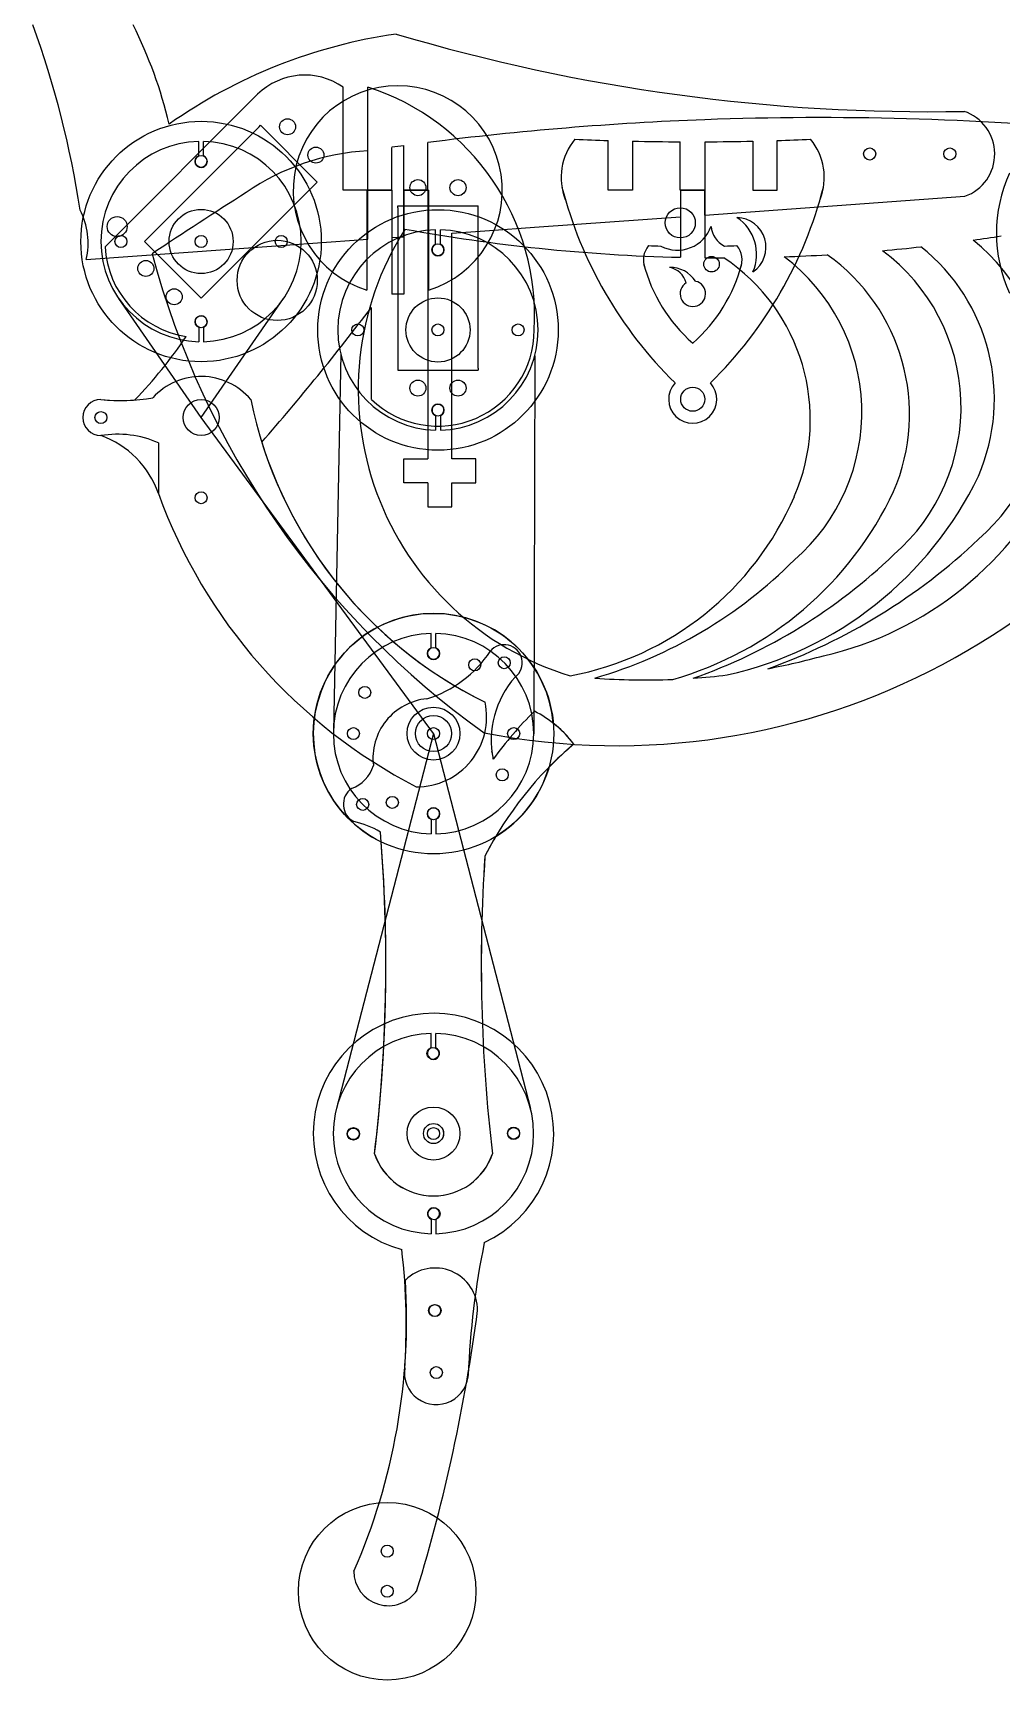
# Model space of a CAD drawing. Header units: inches. Extents: x -71.7 to -7.1, y 37.6 to 103.
# Drawn here: x -57.88 to -33.72, y 40 to 81.09 of the extents above; entities that cross this region are included whole.
import ezdxf

# ---------------------------------------------------------------- set-up
doc = ezdxf.new("R2010")
doc.units = ezdxf.units.IN
doc.header["$MEASUREMENT"] = 0

msp = doc.modelspace()

# ---------------------------------------------------------------- linework, layer by layer
for p, q in [((-50.132, 77.164), (-50.132, 79.733)), ((-49.522, 77.164), (-49.522, 79.738)), ((-56.076, 75.751), (-52.269, 79.558)), ((-53.74, 78.022), (-53.74, 78.384)), ((-53.62, 78.022), (-53.62, 78.384)), ((-49.522, 77.164), (-49.522, 78.149)), ((-48.922, 77.164), (-48.922, 78.235)), ((-48.622, 77.164), (-48.622, 78.277)), ((-48.022, 77.164), (-48.022, 78.355)), ((-43.522, 77.164), (-43.522, 78.406)), ((-42.912, 78.39), (-42.912, 77.164)), ((-41.722, 77.164), (-41.722, 78.374)), ((-41.102, 77.164), (-41.102, 78.374)), ((-39.912, 78.39), (-39.912, 77.164)), ((-39.302, 77.164), (-39.302, 78.406)), ((-49.522, 77.164), (-50.132, 77.164)), ((-49.542, 77.164), (-49.542, 74.672)), ((-48.922, 77.164), (-49.542, 77.164)), ((-49.522, 75.941), (-49.522, 77.164)), ((-49.522, 77.164), (-48.922, 77.164)), ((-49.522, 77.164), (-48.922, 77.164)), ((-48.922, 77.164), (-48.922, 75.985)), ((-48.922, 77.164), (-48.922, 74.574)), ((-48.622, 76.006), (-48.622, 77.164)), ((-48.622, 77.164), (-48.022, 77.164)), ((-48.622, 77.164), (-48.022, 77.164)), ((-48.622, 77.164), (-48.622, 74.574)), ((-48.002, 77.164), (-48.622, 77.164)), ((-48.022, 77.164), (-48.022, 70.462)), ((-48.002, 77.164), (-48.002, 74.672)), ((-42.912, 77.164), (-43.522, 77.164)), ((-41.102, 77.164), (-41.722, 77.164)), ((-41.717, 77.164), (-41.717, 76.502)), ((-41.717, 77.164), (-41.107, 77.164)), ((-41.717, 77.164), (-41.107, 77.164)), ((-41.717, 77.164), (-41.717, 75.492)), ((-41.107, 76.546), (-41.107, 77.164)), ((-41.107, 77.164), (-41.107, 75.481)), ((-41.107, 76.546), (-34.619, 77.013)), ((-39.912, 77.164), (-39.302, 77.164)), ((-45.241, 76.249), (-41.717, 76.502)), ((-47.829, 75.816), (-47.829, 76.178)), ((-47.709, 75.816), (-47.709, 76.178)), ((-47.422, 76.092), (-46.6, 76.151)), ((-47.422, 70.462), (-47.422, 76.092)), ((-46.6, 76.151), (-45.241, 76.249)), ((-56.547, 75.436), (-51.804, 75.777)), ((-51.804, 75.777), (-49.522, 75.941)), ((-48.922, 75.985), (-48.622, 76.006)), ((-48.622, 74.574), (-48.922, 74.574)), ((-49.426, 71.943), (-49.426, 74.241)), ((-53.74, 73.747), (-53.74, 73.386)), ((-53.62, 73.747), (-53.62, 73.386)), ((-47.829, 71.541), (-47.829, 71.18)), ((-47.709, 71.541), (-47.709, 71.18)), ((-54.746, 70.864), (-54.746, 69.597)), ((-48.622, 69.862), (-48.622, 70.462)), ((-48.622, 70.462), (-48.022, 70.462)), ((-46.822, 70.462), (-47.422, 70.462)), ((-46.822, 69.862), (-46.822, 70.462)), ((-48.022, 69.862), (-48.622, 69.862)), ((-48.022, 69.862), (-48.022, 69.262)), ((-47.422, 69.262), (-47.422, 69.862)), ((-47.422, 69.262), (-47.422, 69.862)), ((-47.422, 69.862), (-46.822, 69.862)), ((-48.022, 69.262), (-47.422, 69.262)), ((-47.94, 65.746), (-47.94, 66.108)), ((-47.82, 65.746), (-47.82, 66.108)), ((-47.94, 61.471), (-47.94, 61.109)), ((-47.82, 61.471), (-47.82, 61.109)), ((-47.941, 55.767), (-47.941, 56.129)), ((-47.821, 55.767), (-47.821, 56.129)), ((-47.941, 51.492), (-47.941, 51.13)), ((-47.821, 51.492), (-47.821, 51.13))]:
    msp.add_line(p, q)
at = {"color": 1}
for p, q in [((-52.23, 78.749), (-55.059, 75.92)), ((-52.23, 78.749), (-52.195, 78.784)), ((-52.195, 78.784), (-50.781, 77.37)), ((-53.645, 74.506), (-50.816, 77.335)), ((-50.816, 77.335), (-50.781, 77.37)), ((-48.769, 76.729), (-48.769, 76.779)), ((-48.769, 76.779), (-46.769, 76.779)), ((-48.769, 76.729), (-48.769, 72.729)), ((-46.769, 76.729), (-46.769, 76.779)), ((-46.769, 72.729), (-46.769, 76.729)), ((-55.059, 75.92), (-55.094, 75.885)), ((-55.094, 75.885), (-53.68, 74.471)), ((-53.68, 71.493), (-55.735, 74.462)), ((-53.645, 74.506), (-53.68, 74.471)), ((-53.68, 71.493), (-51.624, 74.462)), ((-50.197, 73.085), (-50.38, 63.657)), ((-45.354, 73.032), (-45.38, 63.601)), ((-48.769, 72.729), (-48.769, 72.679)), ((-48.769, 72.679), (-46.769, 72.679)), ((-46.769, 72.729), (-46.769, 72.679)), ((-47.88, 63.608), (-53.68, 71.493)), ((-47.88, 63.608), (-50.301, 54.256)), ((-47.88, 63.608), (-45.461, 54.256))]:
    msp.add_line(p, q, dxfattribs=at)
for centre, radius in [((-51.523, 78.749), 0.2), ((-50.816, 78.042), 0.2), ((-48.269, 77.229), 0.2), ((-47.269, 77.229), 0.2), ((-53.68, 75.885), 0.8), ((-55.059, 75.213), 0.2), ((-54.352, 74.506), 0.2), ((-47.769, 73.679), 0.8), ((-48.269, 72.229), 0.2), ((-47.269, 72.229), 0.2)]:
    msp.add_circle(centre, radius, dxfattribs=at)
for centre, radius in [((-53.68, 75.885), 3), ((-36.996, 78.069), 0.15), ((-34.996, 78.069), 0.15), ((-53.68, 77.885), 0.15), ((-55.775, 76.258), 0.25), ((-47.769, 73.679), 3), ((-41.723, 76.351), 0.376), ((-55.68, 75.885), 0.15), ((-55.68, 75.885), 0.15), ((-53.68, 75.885), 0.15), ((-53.68, 75.885), 0.15), ((-51.68, 75.885), 0.15), ((-51.68, 75.885), 0.15), ((-51.781, 74.915), 1), ((-47.769, 75.679), 0.15), ((-40.942, 75.32), 0.194), ((-53.68, 73.885), 0.15), ((-49.769, 73.679), 0.15), ((-49.769, 73.679), 0.15), ((-47.769, 73.679), 0.15), ((-47.769, 73.679), 0.15), ((-45.769, 73.679), 0.15), ((-45.769, 73.679), 0.15), ((-53.68, 71.493), 0.45), ((-53.68, 71.493), 0.45), ((-53.68, 71.493), 0.45), ((-41.412, 71.95), 0.3), ((-56.18, 71.493), 0.15), ((-56.18, 71.493), 0.15), ((-47.769, 71.679), 0.15), ((-53.68, 69.493), 0.15), ((-53.68, 69.493), 0.15), ((-47.88, 63.608), 3), ((-47.88, 65.608), 0.15), ((-46.852, 65.324), 0.15), ((-46.115, 65.377), 0.15), ((-49.596, 64.636), 0.15), ((-49.596, 64.636), 0.15), ((-49.596, 64.636), 0.15), ((-47.88, 63.608), 0.66), ((-47.88, 63.608), 0.66), ((-49.88, 63.608), 0.15), ((-49.88, 63.608), 0.15), ((-47.88, 63.608), 0.45), ((-47.88, 63.608), 0.45), ((-47.88, 63.608), 0.45), ((-47.88, 63.608), 0.45), ((-47.88, 63.608), 0.15), ((-47.88, 63.608), 0.15), ((-47.88, 63.608), 0.15), ((-45.88, 63.608), 0.15), ((-45.88, 63.608), 0.15), ((-46.165, 62.58), 0.15), ((-49.648, 61.843), 0.15), ((-48.908, 61.893), 0.15), ((-47.881, 61.608), 0.15), ((-47.88, 61.608), 0.15), ((-47.88, 61.608), 0.15), ((-47.895, 55.63), 0.15), ((-47.895, 55.63), 0.15), ((-47.895, 55.63), 0.15), ((-47.881, 53.63), 0.66), ((-47.881, 53.63), 0.25), ((-47.881, 53.63), 0.25), ((-47.88, 53.63), 0.25), ((-49.881, 53.63), 0.15), ((-49.881, 53.616), 0.15), ((-47.881, 53.63), 0.15), ((-45.881, 53.643), 0.15), ((-45.881, 53.63), 0.15), ((-47.868, 51.63), 0.15), ((-47.852, 49.214), 0.15), ((-47.841, 49.214), 0.15), ((-47.81, 47.666), 0.15), ((-47.81, 47.666), 0.15), ((-49.035, 42.211), 2.215), ((-49.035, 43.211), 0.15), ((-49.035, 43.211), 0.15), ((-49.035, 42.211), 0.15), ((-49.035, 42.211), 0.15)]:
    msp.add_circle(centre, radius)
for centre, radius, start, end in [((-80.467, 73.075), 24.037, 8.5988, 19.9774), ((-65.611, 76.157), 11.448, 13.4325, 26.6237), ((-46.945, 68.087), 13.108, 98.1789, 125.0639), ((-35.51, 125.75), 46.626, 253.426, 271.0668), ((-51.095, 78.363), 1.675, 54.8809, 134.5048), ((-48.772, 77.164), 2.609, 287.1678, 252.8322), ((-51.347, 74.033), 5.989, 356.6135, 72.2575), ((-38.232, 1.557), 77.42, 92.12825, 97.26477), ((-38.232, 1.557), 77.42, 84.67607, 92.12825), ((-34.996, 78.069), 1.121, 289.6418, 71.5935), ((-53.68, 75.885), 2.5, 91.3752, 268.6248), ((-53.68, 75.885), 2.5, 271.3752, 88.6248), ((-49.182, 72.231), 5.929, 93.2893, 124.6365), ((-38.232, 1.557), 77.42, 97.71263, 97.93673), ((-43.196, 77.484), 1.5, 140.5239, 201.5181), ((-41.412, 145.541), 67.168, 267.49018, 268.19982), ((-41.412, 145.541), 67.168, 268.72035, 269.73556), ((-41.412, 145.541), 67.168, 270.26444, 271.27965), ((-41.412, 145.541), 67.168, 271.80018, 272.50982), ((-39.629, 77.484), 1.5, 338.4819, 39.4761), ((-53.68, 77.885), 0.15, 113.5782, 66.4218), ((-30.233, 76.093), 3.6, 155.3757, 204.6243), ((15.127, -29.351), 126.151, 122.44512, 123.7194), ((-34.481, 79.878), 10.53, 194.4839, 225.5699), ((-48.343, 79.878), 10.53, 314.4301, 345.5161), ((-58.269, 75.847), 1.771, 346.597, 27.6405), ((-40.324, 75.742), 0.741, 304.078, 88.6238), ((-40.918, 75.568), 1.1, 336.4483, 56.2535), ((-47.769, 73.679), 2.5, 91.3752, 268.6248), ((-42.297, 72.191), 7.461, 147.5295, 253.0907), ((-40.65, 119.752), 44.274, 259.6664, 264.0478), ((-47.769, 73.679), 2.5, 271.3752, 88.6248), ((-41.792, 76.558), 0.888, 242.3696, 340.6871), ((-40.354, 76.311), 0.602, 184.4742, 243.6788), ((-40.65, 119.752), 44.274, 278.0987, 279.0092), ((-53.68, 75.885), 2.4, 183.2013, 261.1078), ((-47.769, 75.679), 0.15, 113.5782, 66.4218), ((-40.65, 119.752), 44.274, 264.0478, 268.6189), ((-42.081, 75.425), 0.562, 140.5239, 201.5181), ((-41.412, 100.947), 25.188, 267.4902, 268.1998), ((-41.412, 100.947), 25.188, 271.8002, 272.5098), ((-40.743, 75.425), 0.562, 338.4819, 39.4761), ((-40.65, 119.752), 44.274, 275.1486, 276.3983), ((-39.584, 71.752), 4.868, 310.9141, 53.3387), ((-38.732, 71.96), 4.847, 336.5932, 51.5221), ((-37.462, 72.134), 4.862, 310.8779, 51.1578), ((-34.125, 81.135), 21.507, 194.9761, 234.5007), ((-38.813, 76.323), 3.949, 194.4839, 228.8351), ((-42.105, 74.697), 0.554, 16.3306, 78.1764), ((-41.971, 74.494), 0.745, 32.3077, 91.5341), ((-44.011, 76.323), 3.949, 311.1649, 345.5161), ((-40.65, 119.752), 44.274, 269.4085, 270.0208), ((-43.325, 71.447), 4.847, 336.5932, 56.2808), ((-40.65, 119.752), 44.274, 271.9668, 273.3621), ((-42.054, 71.621), 4.862, 310.8779, 53.0269), ((-40.882, 71.578), 4.88, 336.7286, 54.5771), ((-41.408, 74.582), 0.317, 121.5303, 77.8745), ((-53.68, 73.885), 0.15, 293.5782, 246.4218), ((-102.087, 114.343), 66.191, 318.95433, 322.71007), ((-47.769, 73.679), 2.4, 226.3149, 0), ((-43.31, 80.636), 17.328, 259.0074, 336.9739), ((-64.274, 80.484), 12.373, 316.2753, 325.7127), ((-53.681, 70.893), 1.625, 40.355, 137.7359), ((-41.412, 71.95), 0.6, 137.2025, 42.7975), ((-56.18, 71.493), 0.45, 90, 270), ((-56.18, 71.493), 0.45, 90, 270), ((-55.69, 76.849), 4.93, 264.302, 279.4212), ((-55.69, 76.849), 4.93, 264.302, 274.1667), ((-41.823, 74.129), 10.842, 191.6214, 243.8998), ((-47.769, 71.679), 0.15, 293.5782, 246.4218), ((-55.765, 68.535), 2.542, 66.3655, 99.3875), ((-56.96, 68.836), 2.341, 18.9839, 70.5408), ((-41.823, 74.129), 10.842, 197.4507, 243.8998), ((-40.062, 73.916), 8.582, 282.8625, 335.0827), ((-42.529, 74.009), 9.154, 282.4816, 334.2608), ((-42.16, 74.182), 13.396, 200.015, 242.6706), ((-42.16, 74.182), 13.396, 200.015, 242.6706), ((-45.862, 72.529), 7.606, 280.5694, 336.7058), ((-44.308, 73.361), 8.736, 285.9184, 334.8596), ((-44.592, 79.357), 15.005, 289.6745, 313.4149), ((-47.095, 76.147), 11.614, 286.2022, 315.0726), ((-45.997, 78.05), 13.846, 289.3897, 313.9042), ((-47.88, 63.608), 3, 4.9711, 244.1831), ((-47.88, 63.608), 2.5, 91.3752, 268.6248), ((-47.88, 63.608), 2.5, 271.3752, 88.6248), ((-46.115, 65.377), 0.45, 307.5141, 141.0435), ((-48.937, 67.315), 2.976, 287.4685, 326.2006), ((-47.88, 65.608), 0.15, 113.5782, 66.4218), ((-42.592, 81.577), 16.631, 280.5717, 285.4839), ((-44.086, 63.452), 2.353, 138.2154, 191.8601), ((-42.592, 81.577), 16.631, 265.6454, 272.3451), ((-42.592, 81.577), 16.631, 274.1096, 277.0494), ((-47.902, 62.994), 1.49, 95.4653, 187.1212), ((-48.296, 64.024), 1.742, 269.5603, 12.2047), ((-48.296, 64.024), 1.742, 269.5603, 12.2047), ((-38.979, 57.657), 9.117, 134.4509, 144.3707), ((-46.586, 61.701), 2.751, 36.7274, 63.6212), ((-46.586, 61.701), 2.751, 36.7229, 51.9937), ((-38.485, 56.392), 9.117, 130.2921, 152.8472), ((-38.485, 56.391), 9.117, 130.2877, 135.611), ((-47.88, 62.809), 1.5, 6.0994, 13.5506), ((-50.234, 63.08), 0.896, 290.2387, 342.3868), ((-47.88, 63.608), 3, 301.1919, 343.7464), ((-49.648, 61.843), 0.483, 124.8441, 243.0601), ((-47.88, 61.608), 0.15, 293.5782, 246.4218), ((-50.351, 59.22), 2.246, 59.3522, 77.5528), ((-88.629, 57.852), 39.56, 353.131, 4.4297), ((-88.628, 57.849), 39.56, 353.1354, 4.7883), ((-38.485, 56.391), 9.117, 149.3273, 152.8428), ((-6.535, 57.844), 40.154, 176.1327, 186.7556), ((-6.534, 57.847), 40.154, 176.1371, 186.76), ((-47.881, 53.63), 3, 295.0111, 254.7228), ((-47.881, 53.63), 2.5, 91.3752, 268.6248), ((-47.881, 53.63), 2.5, 271.3752, 88.6248), ((-47.881, 55.63), 0.15, 113.5782, 66.4218), ((-47.881, 53.63), 1.557, 199.0695, 340.9216), ((-47.88, 53.63), 1.557, 199.0739, 340.9261), ((-47.881, 51.63), 0.15, 293.5782, 246.4218), ((-64.186, 48.877), 15.625, 355.5364, 6.8326), ((-26.632, 46.806), 20.398, 168.389, 177.7792), ((-47.841, 49.214), 1.062, 360, 134.3498), ((-64.177, 48.986), 15.625, 336.3139, 3.62), ((-89.599, 54.847), 43.188, 343.0251, 352.5051), ((-47.81, 47.666), 0.798, 171.1598, 0.3837), ((-49.01, 42.71), 0.859, 180, 326.7106)]:
    msp.add_arc(centre, radius, start, end)

doc.saveas('drawing.dxf')
